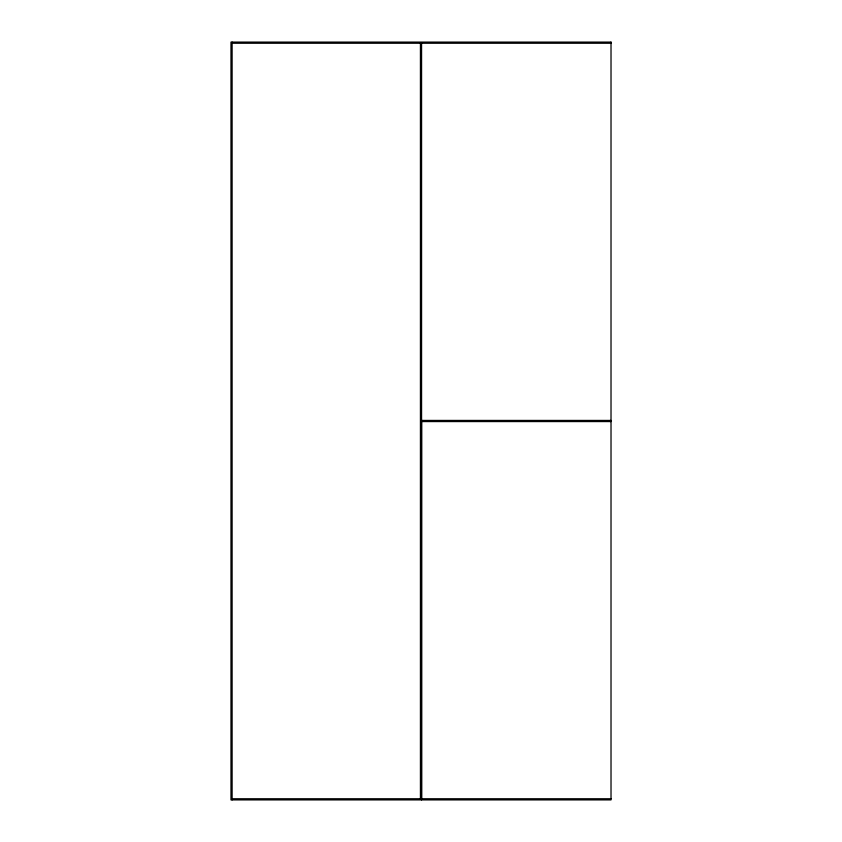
<?xml version="1.0" encoding="UTF-8"?>
<svg xmlns="http://www.w3.org/2000/svg" width="842" height="842" viewBox="0 0 842 842"><rect width="100%" height="100%" fill="white"/><g stroke="black" fill="none" stroke-linecap="round" stroke-linejoin="round"><path stroke-width="1.26" d="M421.568 798.763L421.568 421.568L611.018 421.568M232.118 43.237L611.018 43.237M421.568 420.432L611.018 420.432M232.118 798.763L611.018 798.763M421.568 43.237L421.568 799.9M420.432 43.237L420.432 798.763M232.118 42.1L232.118 799.9M611.018 42.1L230.982 42.1L230.982 799.9L611.018 799.9L611.018 42.1"/></g></svg>
